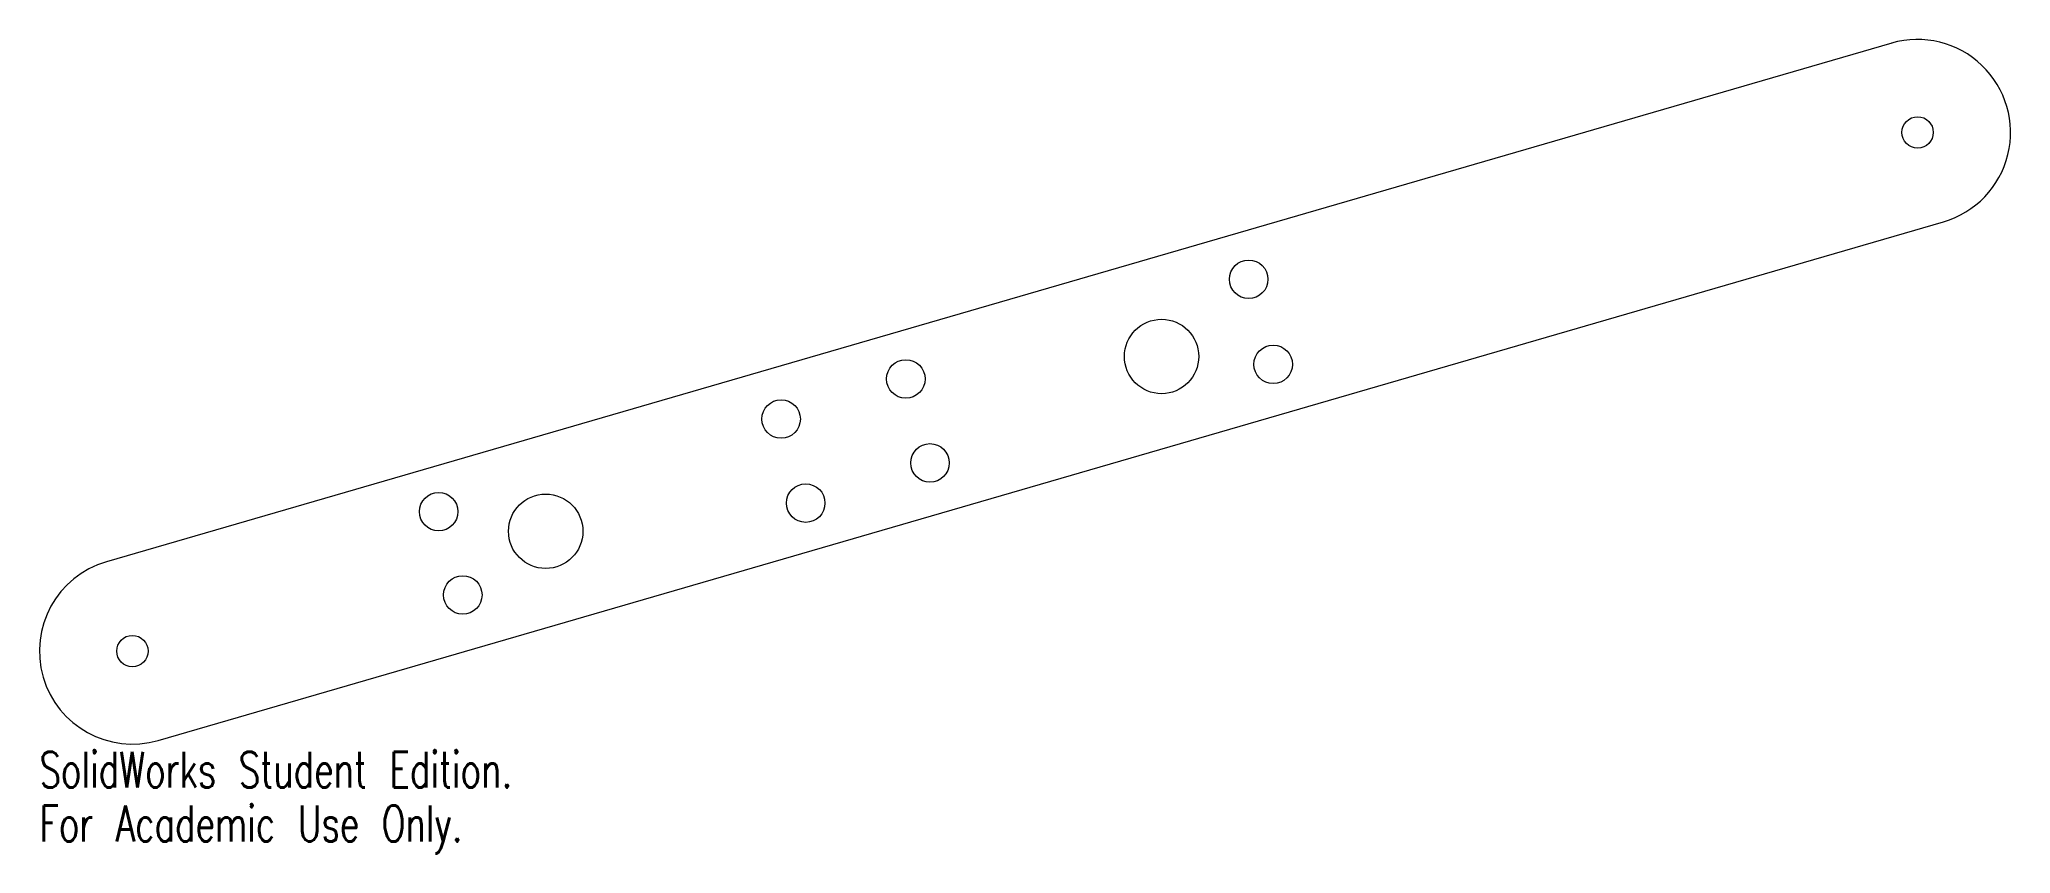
# Model space of a CAD drawing. Header units: millimetres. Extents: x -91 to 174, y 4 to 114.
import ezdxf

# ---------------------------------------------------------------- set-up
doc = ezdxf.new("R2010")
doc.units = ezdxf.units.MM
doc.styles.add('SLDTEXTSTYLE0', font='TXT', dxfattribs={"width": 0.7, "bigfont": 'bigfont'})

msp = doc.modelspace()

# ---------------------------------------------------------------- linework, layer by layer
at = {"color": 7, "linetype": 'Continuous', "lineweight": 15}
for p, q in [((157.95, 113.44), (-82.13, 43.7)), ((-75.16, 19.69), (164.92, 89.43))]:
    msp.add_line(p, q, dxfattribs=at)
for centre, radius in [((161.43, 101.43), 2.11), ((71.48, 81.69), 2.59), ((59.76, 71.31), 5), ((74.77, 70.25), 2.59), ((25.37, 68.29), 2.59), ((8.6, 62.9), 2.59), ((28.62, 57), 2.59), ((-37.45, 50.45), 2.59), ((11.91, 51.6), 2.59), ((-23.06, 47.81), 5), ((-34.21, 39.25), 2.59), ((-78.64, 31.7), 2.11)]:
    msp.add_circle(centre, radius, dxfattribs=at)
for centre, start, end in [((161.43, 101.43), 286.1973, 106.1973), ((-78.64, 31.7), 106.1973, 286.1973)]:
    msp.add_arc(centre, 12.5, start, end, dxfattribs=at)

# ---------------------------------------------------------------- texts
at = {"color": 7, "linetype": 'Continuous', "char_height": 4.8336, "attachment_point": 1, "style": 'SLDTEXTSTYLE0'}
for s, insert in [('SolidWorks Student Edition.', (-91.14, 18.18)), ('For Academic Use Only.', (-91.14, 10.93))]:
    msp.add_mtext(s, dxfattribs=dict(at, insert=insert))

doc.saveas('drawing.dxf')
